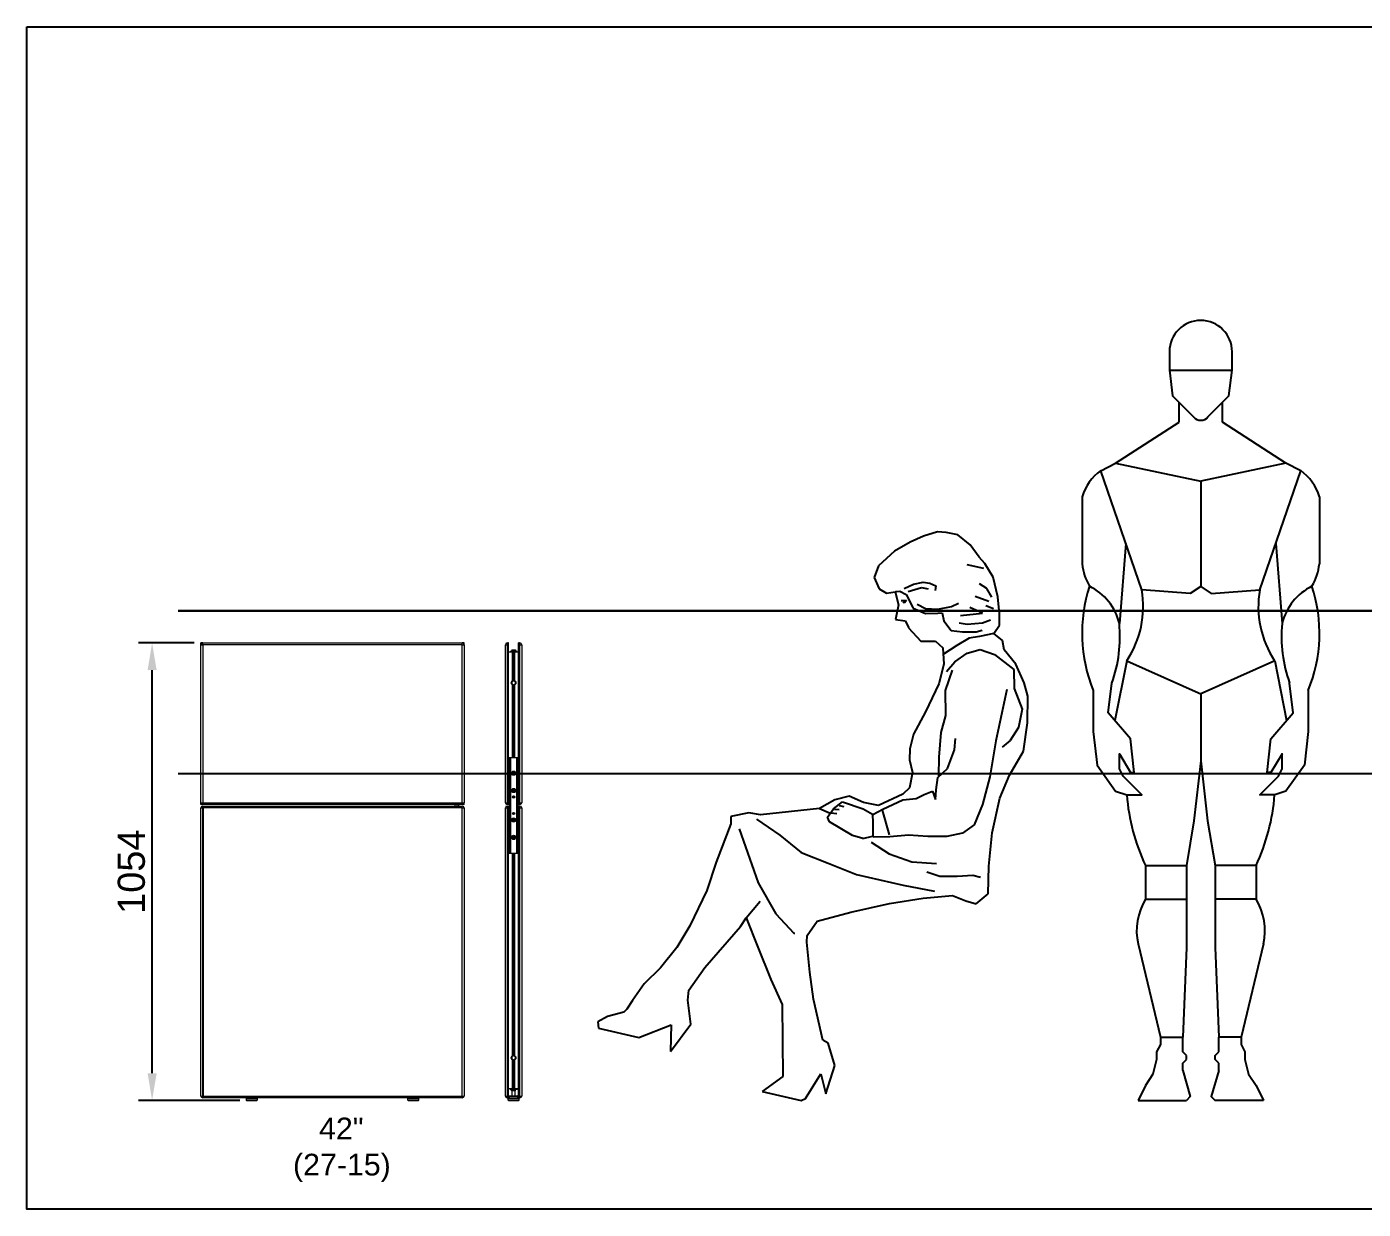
# Model space of a CAD drawing. Header units: inches. Extents: x 9936 to 27102, y -2774 to 11910.
# Drawn here: x 9936 to 13015, y 1620 to 4345 of the extents above; entities that cross this region are included whole.
import ezdxf

# ---------------------------------------------------------------- set-up
doc = ezdxf.new("R2010")
doc.units = ezdxf.units.IN
doc.header["$MEASUREMENT"] = 0
doc.linetypes.add('ACAD_ISO03W100', pattern=[30, 12, -18])
for name, color, linetype in [('COTA', 7, 'Continuous'), ('CUBIERTA', 152, 'Continuous'), ('planta', 8, 'Continuous'), ('RECTO', 20, 'Continuous'), ('TEXTO', 7, 'Continuous')]:
    doc.layers.add(name, color=color, linetype=linetype)
doc.styles.get("Standard").update_dxf_attribs({"font": 'arial.ttf'})
doc.dimstyles.new('ISO-25', dxfattribs={"dimtxt": 2.5, "dimasz": 2.5, "dimexe": 1.25, "dimexo": 0.625, "dimtad": 1, "dimtxsty": 'Standard', "dimcen": 2.5, "dimadec": 0, "dimazin": 0, "dimtfac": 1, "dimtmove": 0, "dimatfit": 3, "dimfxl": 1, "dimarcsym": 0})

# ---------------------------------------------------------------- blocks, each defined once
blk = doc.blocks.new('*D8')
at = {"layer": 'COTA', "color": 0, "lineweight": -2, "transparency": 16777216}
for p, q in [((10321.7, 2924.9), (10193.6, 2924.9)), ((10224.8, 1933.4), (10224.8, 2862.4)), ((10426.7, 1870.9), (10193.6, 1870.9))]:
    blk.add_line(p, q, dxfattribs=at)
at = {"layer": 'COTA', "color": 0, "transparency": 16777216}
for points in [[(10214.4, 2862.4), (10235.3, 2862.4), (10224.8, 2924.9)], [(10214.4, 1933.4), (10235.3, 1933.4), (10224.8, 1870.9)]]:
    blk.add_solid(points, dxfattribs=at)
at = {"layer": 'Defpoints', "color": 0, "transparency": 16777216}
for p in [(10224.8, 2924.9), (10337.4, 2924.9), (10442.4, 1870.9)]:
    blk.add_point(p, dxfattribs=at)
at = {"layer": 'COTA', "color": 0, "transparency": 16777216, "insert": (10177.3, 2397.9), "char_height": 62.5, "attachment_point": 5, "rotation": 90}
blk.add_mtext('1054', dxfattribs=at)
blk = doc.blocks.new('A$C4D5502E0')
for p, q in [((758.9, 1699.9), (906.3, 1699.9)), ((782, 1578.5), (782, 1624.7)), ((883.1, 1578.5), (883.1, 1624.7)), ((634.6, 1483.1), (782, 1578.5)), ((1030.6, 1483.1), (883.1, 1578.5)), ((599.9, 1465.7), (634.6, 1483.1)), ((695.3, 1188.2), (599.9, 1465.7)), ((634.6, 1483.1), (832.6, 1441.2)), ((1030.6, 1483.1), (832.6, 1441.2)), ((969.9, 1188.2), (1065.3, 1465.7)), ((1065.3, 1465.7), (1030.6, 1483.1)), ((832.6, 1441.2), (832.6, 1196.1)), ((832.6, 1441.2), (832.6, 1196.1)), ((556.5, 1405), (556.5, 1248.9)), ((1108.6, 1405), (1108.6, 1248.9)), ((658.2, 1296.1), (643.2, 1110.1)), ((1007, 1296.1), (1021.9, 1110.1)), ((808, 1179.5), (695.3, 1188.2)), ((832.6, 1196.1), (808, 1179.5)), ((832.6, 1196.1), (857.1, 1179.5)), ((857.1, 1179.5), (969.9, 1188.2)), ((660.6, 1023.4), (632.7, 883.9)), ((660.6, 1023.4), (834, 945.4)), ((1004.6, 1023.4), (831.1, 945.4)), ((1004.6, 1023.4), (1032.5, 883.9)), ((832.6, 946), (832.6, 790.7)), ((832.6, 946), (832.6, 790.7)), ((832.6, 790.7), (816.7, 650.5)), ((832.6, 790.7), (848.4, 650.5)), ((816.7, 650.5), (799.4, 546.4)), ((848.4, 650.5), (865.8, 546.4)), ((703.9, 546.4), (703.9, 468.3)), ((703.9, 546.4), (799.4, 546.4)), ((799.4, 546.4), (799.4, 441.1)), ((961.2, 546.4), (865.8, 546.4)), ((865.8, 546.4), (865.8, 441.1)), ((961.2, 546.4), (961.2, 468.3)), ((703.9, 468.3), (799.4, 468.3)), ((961.2, 468.3), (865.8, 468.3)), ((686.6, 364.3), (738.6, 147.4)), ((978.5, 364.3), (926.5, 147.4)), ((738.6, 147.4), (790.7, 147.4)), ((790.7, 112.7), (790.7, 147.4)), ((874.5, 112.7), (874.5, 147.4)), ((926.5, 147.4), (874.5, 147.4)), ((799.4, 104.1), (790.7, 112.7)), ((790.7, 86.7), (799.4, 95.4)), ((799.4, 95.4), (799.4, 104.1)), ((865.8, 104.1), (874.5, 112.7)), ((865.8, 95.4), (865.8, 104.1)), ((874.5, 86.7), (865.8, 95.4)), ((790.7, 69.4), (790.7, 86.7)), ((874.5, 69.4), (874.5, 86.7)), ((703.9, 34.7), (686.6, 0)), ((961.2, 34.7), (978.5, 0)), ((686.6, 0), (799.4, 0)), ((978.5, 0), (865.8, 0))]:
    blk.add_line(p, q)
at = {"color": 7}
blk.add_line((832.6, 946), (832.6, 790.7), dxfattribs=at)
blk.add_lwpolyline([(849.2, 1590.8), (898.3, 1639.9), (905.5, 1699.9), (905.5, 1742.3, 1), (759.6, 1742.3), (759.6, 1699.9), (766.8, 1639.9), (816, 1590.8, 0.470233)], format="xyb", close=True)
for points in [[(582.5, 954), (582.5, 858.6), (591.2, 780.6), (634.6, 719.9), (660.6, 711.2), (695.3, 711.2), (651.9, 754.6), (643.2, 771.9), (643.2, 806.6), (669.3, 763.2), (677.9, 763.2), (669.3, 841.3), (617.2, 902), (625.9, 971.4)], [(1082.6, 954), (1082.6, 858.6), (1073.9, 780.6), (1030.6, 719.9), (1004.6, 711.2), (969.9, 711.2), (1013.2, 754.6), (1021.9, 771.9), (1021.9, 806.6), (995.9, 763.2), (987.2, 763.2), (995.9, 841.3), (1047.9, 902), (1039.3, 971.4)], [(799.4, 468.3), (799.4, 355.6), (790.7, 147.4)], [(865.8, 468.3), (865.8, 355.6), (874.5, 147.4)], [(738.6, 147.4), (738.6, 130.1), (730, 112.7), (730, 95.4), (721.3, 60.7), (703.9, 34.7)], [(926.5, 147.4), (926.5, 130.1), (935.2, 112.7), (935.2, 95.4), (943.8, 60.7), (961.2, 34.7)], [(790.7, 69.4), (808, 8.7), (799.4, 0)], [(874.5, 69.4), (857.1, 8.7), (865.8, 0)]]:
    blk.add_lwpolyline(points)
for centre, radius, start, end in [((669.3, 1370.3), 118, 126.0274, 162.8973), ((995.9, 1370.3), 118, 17.1027, 53.9726), ((682.3, 1261.9), 126.4, 185.9061, 210.9638), ((982.9, 1261.9), 126.4, 329.0362, 354.0939), ((907.8, 1087.2), 351.5, 161.8205, 202.2703), ((514.6, 1078.3), 132.5, 13.8847, 63.4349), ((471.9, 1149.2), 226.7, 326.3099, 9.9128), ((1193.2, 1149.2), 226.7, 170.0872, 213.6901), ((1150.6, 1078.3), 132.5, 116.5651, 166.1153), ((757.4, 1087.2), 351.5, 337.7297, 18.1795), ((322.3, 1079.8), 322.3, 340.3462, 5.4038), ((1342.8, 1079.8), 322.3, 174.5962, 199.6538), ((1135.4, 748), 476.3, 184.4387, 205.0484), ((529.7, 748), 476.3, 334.9516, 355.5613), ((825.4, 394.6), 142, 148.7363, 192.3391), ((839.8, 394.6), 142, 347.6609, 31.2637)]:
    blk.add_arc(centre, radius, start, end)
blk = doc.blocks.new('02FFMA09')
at = {"color": 0, "linetype": 'ByBlock'}
for p, q in [((-4.36, 28.51), (-5.46, 28.01)), ((-3.23, 28.87), (-4.36, 28.51)), ((-2.53, 28.8), (-3.23, 28.87)), ((-1.59, 28.62), (-2.53, 28.8)), ((-0.6, 27.82), (-1.59, 28.62)), ((-6.71, 27.3), (-8.01, 26.1)), ((-5.46, 28.01), (-6.71, 27.3)), ((0.14, 26.8), (-0.6, 27.82)), ((-8.01, 26.1), (-8.35, 25.17)), ((0.51, 25.89), (-0.85, 26.18)), ((0.58, 26.31), (0.14, 26.8)), ((1.26, 25.18), (0.58, 26.31)), ((-8.35, 25.17), (-7.96, 24.24)), ((1.65, 23.61), (1.26, 25.18)), ((-7.96, 24.24), (-7.35, 23.89)), ((-7.35, 23.89), (-6.66, 24.02)), ((-6.66, 24.02), (-6.4, 22.96)), ((-6.62, 24.04), (-6.27, 24.05)), ((-6.27, 24.05), (-5.78, 23.79)), ((-5.92, 24.29), (-5.19, 24.63)), ((-5.78, 23.79), (-5.21, 22.69)), ((-5.62, 24.03), (-4.54, 24.37)), ((-5.19, 24.63), (-4.41, 24.8)), ((-4.54, 24.37), (-3.99, 24.24)), ((-4.41, 24.8), (-3.86, 24.72)), ((-3.86, 24.72), (-3.38, 24.5)), ((-3.38, 24.5), (-3.43, 24.11)), ((0.74, 24.29), (0.15, 24.65)), ((1.16, 23.58), (0.74, 24.29)), ((-6.4, 22.96), (-6.62, 21.77)), ((-6.17, 23.3), (-5.75, 23.3)), ((-5.92, 23.09), (-6.01, 23.17)), ((-5.75, 23.3), (-5.92, 23.09)), ((-5.21, 22.69), (-4.22, 22.26)), ((-4.89, 23), (-4.2, 22.66)), ((-3.21, 22.61), (-2.1, 22.83)), ((-2.1, 22.83), (-1.54, 23.09)), ((0.39, 22.28), (-0.62, 22.75)), ((0.92, 23.23), (-0.2, 23.64)), ((1.28, 22.64), (0.68, 22.87)), ((1.77, 22.22), (1.65, 23.61)), ((-6.62, 21.77), (-5.86, 21.66)), ((-5.86, 21.66), (-5.58, 21.14)), ((-4.22, 22.26), (-3.2, 22.27)), ((-4.2, 22.66), (-3.21, 22.61)), ((-3.2, 22.27), (-2.85, 22.3)), ((-2.85, 22.3), (-2.73, 21.66)), ((-2.73, 21.66), (-2.14, 20.88)), ((-1.38, 22.1), (0.39, 22.28)), ((0.39, 21.51), (1.04, 21.75)), ((1.78, 21.32), (1.77, 22.22)), ((-5.58, 21.14), (-5.58, 21.09)), ((-5.58, 21.09), (-4.58, 20.01)), ((-2.14, 20.88), (-1.21, 20.77)), ((-1.5, 21.51), (-0.85, 21.39)), ((-1.21, 20.77), (-0.11, 20.78)), ((-0.85, 21.39), (0.39, 21.51)), ((-0.11, 20.78), (0.36, 20.9)), ((1.32, 20.64), (0.15, 20.39)), ((1.32, 20.64), (1.78, 21.32)), ((2.02, 20.07), (1.32, 20.64)), ((-4.58, 20.01), (-3.39, 20.02)), ((-3.39, 20.02), (-2.8, 19.48)), ((-2.8, 19.48), (-2.73, 18.17)), ((-1.68, 19.68), (-2.74, 18.97)), ((-0.67, 20.27), (-1.68, 19.68)), ((0.15, 20.39), (-0.67, 20.27)), ((2.15, 19.31), (2.02, 20.07)), ((-1.83, 18.35), (-0.85, 19.05)), ((-0.85, 19.05), (0.22, 19.35)), ((0.22, 19.35), (1.36, 18.93)), ((1.36, 18.93), (2.94, 17.72)), ((3.09, 18.15), (2.15, 19.31)), ((-2.73, 18.17), (-3.13, 16.56)), ((-2.6, 16.04), (-2.03, 17.68)), ((-2.5, 17.56), (-1.83, 18.35)), ((2.94, 17.72), (2.96, 16.2)), ((3.77, 16.65), (3.09, 18.15)), ((-3.13, 16.56), (-4.22, 14.31)), ((4.07, 15.57), (3.77, 16.65)), ((-2.56, 14.01), (-2.6, 16.04)), ((2.37, 16.11), (1.48, 11.97)), ((2.96, 16.2), (3.61, 14.52)), ((4.03, 13.42), (4.07, 15.57)), ((-4.22, 14.31), (-5.19, 12.5)), ((3.61, 14.52), (3.3, 13.03)), ((-2.95, 12.64), (-2.56, 14.01)), ((3.3, 13.03), (2.64, 11.98)), ((3.72, 11.12), (4.03, 13.42)), ((-5.19, 12.5), (-5.47, 11.31)), ((-3.11, 10.65), (-2.95, 12.64)), ((-1.87, 11.22), (-1.79, 12.15)), ((1.48, 11.97), (1, 9.06)), ((2.64, 11.98), (2, 11.45)), ((-5.47, 11.31), (-5.5, 10.43)), ((-2.44, 9.73), (-1.87, 11.22)), ((2.57, 9.19), (3.72, 11.12)), ((-5.5, 10.43), (-5.26, 9.39)), ((-3.22, 9), (-2.44, 9.73)), ((-3.13, 9.14), (-3.11, 10.65)), ((-5.26, 9.39), (-5.51, 8.16)), ((-3.35, 8), (-3.22, 9)), ((1, 9.06), (0.41, 6.81)), ((1.8, 7.32), (2.57, 9.19)), ((-6.03, 7.66), (-8, 6.72)), ((-5.51, 8.16), (-6.03, 7.66)), ((-4.95, 7.29), (-4.31, 7.62)), ((-4.31, 7.62), (-3.64, 7.89)), ((-3.64, 7.89), (-3.41, 7.22)), ((-3.41, 7.22), (-3.35, 8)), ((-11.53, 7.18), (-12.77, 6.48)), ((-11.64, 6.46), (-10.91, 7.04)), ((-10.39, 7.48), (-11.53, 7.18)), ((-11.19, 6.73), (-10.82, 6.65)), ((-10.91, 7.04), (-9.25, 6.47)), ((-9.22, 6.97), (-10.39, 7.48)), ((-8, 6.72), (-9.22, 6.97)), ((-7.65, 6.43), (-6.05, 7.2)), ((-6.05, 7.2), (-4.95, 7.29)), ((0.41, 6.81), (-0.28, 5.18)), ((1.19, 4.52), (1.8, 7.32)), ((-18.5, 6.14), (-19.95, 5.84)), ((-19.95, 5.84), (-19.95, 5.25)), ((-17.54, 5.97), (-18.5, 6.14)), ((-17.86, 5.62), (-15.98, 4.33)), ((-12.77, 6.48), (-17.54, 5.97)), ((-12.77, 6.48), (-11.96, 6.15)), ((-12.13, 5.78), (-11.64, 6.46)), ((-11.98, 5.4), (-12.13, 5.78)), ((-10.11, 4.31), (-11.98, 5.4)), ((-11.85, 6.15), (-11.38, 6.09)), ((-11.56, 6.44), (-11.19, 6.41)), ((-9.25, 6.47), (-8.48, 6.03)), ((-8.46, 6.01), (-7.65, 6.43)), ((-8.45, 5.35), (-8.46, 6.01)), ((-7.72, 6.36), (-7.14, 4.35)), ((-19.95, 5.25), (-21.12, 2.16)), ((-19.28, 4.85), (-17.73, 0.47)), ((-15.98, 4.33), (-14.26, 2.94)), ((-8.45, 4.18), (-8.45, 5.35)), ((-1.23, 4.5), (-2.48, 4.23)), ((-0.28, 5.18), (-1.23, 4.5)), ((0.92, 1.84), (1.19, 4.52)), ((-9.26, 4.06), (-10.11, 4.31)), ((-9.26, 4.06), (-8.48, 4.25)), ((-8.59, 3.77), (-7.15, 2.82)), ((-7.08, 4.19), (-8.45, 4.18)), ((-5.59, 4.32), (-7.08, 4.19)), ((-4.02, 4.22), (-5.59, 4.32)), ((-2.48, 4.23), (-4.02, 4.22)), ((-21.12, 2.16), (-21.89, -0.14)), ((-14.26, 2.94), (-12.07, 2.06)), ((-7.15, 2.82), (-5.32, 2.17)), ((-5.32, 2.17), (-3.31, 2.04)), ((-12.07, 2.06), (-9.79, 1.14)), ((-9.79, 1.14), (-6, 0.3)), ((-4.09, 1.36), (-3.04, 1.02)), ((-1.64, 1.03), (-0.39, 1.1)), ((-0.39, 1.1), (0.25, 0.93)), ((0.85, -0.4), (0.92, 1.84)), ((-17.73, 0.47), (-16.31, -2.02)), ((-6, 0.3), (-3.49, -0.2)), ((-3.04, 1.02), (-1.64, 1.03)), ((-21.89, -0.14), (-23.26, -3.01)), ((-18.7, -2.36), (-17.58, -1.01)), ((-7.12, -1.19), (-4.39, -0.76)), ((-4.39, -0.76), (-2.03, -0.54)), ((-2.03, -0.54), (-0.95, -0.97)), ((-0.95, -0.97), (-0.11, -1.23)), ((-0.11, -1.23), (0.85, -0.4)), ((-16.31, -2.02), (-14.85, -3.58)), ((-12.96, -2.61), (-10.23, -1.89)), ((-10.23, -1.89), (-7.12, -1.19)), ((-23.26, -3.01), (-24.3, -4.76)), ((-22.04, -6.37), (-19.16, -3.06)), ((-19.16, -3.06), (-18.7, -2.36)), ((-18.7, -2.36), (-17.75, -4.71)), ((-13.77, -3.78), (-12.96, -2.61)), ((-14.85, -3.58), (-14.76, -3.58)), ((-13.79, -4.33), (-13.77, -3.78)), ((-24.3, -4.76), (-25.62, -6.4)), ((-17.75, -4.71), (-16.71, -7.35)), ((-13.57, -6.74), (-13.79, -4.33)), ((-25.62, -6.4), (-26.95, -7.69)), ((-23.34, -8.19), (-22.04, -6.37)), ((-16.71, -7.35), (-15.79, -9.35)), ((-13.26, -8.92), (-13.57, -6.74)), ((-26.95, -7.69), (-27.9, -9.04)), ((-23.42, -9), (-23.34, -8.19)), ((-27.9, -9.04), (-28.36, -9.74)), ((-23.17, -10.95), (-23.42, -9)), ((-15.79, -9.35), (-15.74, -15.17)), ((-12.51, -12.24), (-13.26, -8.92)), ((-29.9, -10.34), (-30.68, -10.75)), ((-30.68, -10.75), (-30.65, -11.27)), ((-28.59, -9.98), (-29.9, -10.34)), ((-28.36, -9.74), (-28.59, -9.98)), ((-30.65, -11.27), (-27.38, -12.03)), ((-27.38, -12.03), (-24.77, -10.99)), ((-24.81, -13.15), (-23.17, -10.95)), ((-24.77, -10.99), (-24.81, -13.12)), ((-12.07, -12.49), (-12.51, -12.24)), ((-11.53, -14.3), (-12.07, -12.49)), ((-24.81, -13.12), (-24.81, -13.15)), ((-13.9, -16.96), (-12.66, -14.97)), ((-12.66, -14.97), (-12.27, -16.57)), ((-12.27, -16.57), (-11.53, -14.3)), ((-15.74, -15.17), (-17.42, -16.38)), ((-17.42, -16.38), (-14.27, -17.11)), ((-14.27, -17.11), (-13.9, -16.96))]:
    blk.add_line(p, q, dxfattribs=at)

msp = doc.modelspace()

# ---------------------------------------------------------------- linework, layer by layer
msp.add_lwpolyline([(9936, 4344.958), (27102.135, 4344.958), (27102.135, 1620), (9936, 1620)], close=True)
at = {"layer": 'CUBIERTA', "linetype": 'ACAD_ISO03W100', "const_width": 5}
for points in [[(26987.703, 2998.915), (10284.178, 2998.915)], [(26987.703, 2623.915), (10284.178, 2623.915)]]:
    msp.add_lwpolyline(points, dxfattribs=at)
at = {"layer": 'RECTO', "linetype": 'Continuous', "lineweight": 0}
for p, q in [((10338.538, 2923.743), (10337.366, 2924.915)), ((10337.366, 2920.915), (10337.366, 2924.915)), ((10341.366, 2924.915), (10337.366, 2924.915)), ((10341.366, 2920.915), (10341.366, 2924.915)), ((10341.366, 2924.915), (10939.366, 2924.915)), ((10939.366, 2920.915), (10939.366, 2924.915)), ((10943.366, 2924.915), (10939.366, 2924.915)), ((10942.195, 2923.743), (10943.366, 2924.915)), ((10943.366, 2920.915), (10943.366, 2924.915)), ((11042.763, 2924.915), (11042.763, 2920.915)), ((11042.763, 2924.915), (11044.763, 2924.915)), ((11044.763, 2552.915), (11044.763, 2924.915)), ((11045.863, 2924.915), (11044.763, 2924.915)), ((11045.863, 2552.915), (11045.863, 2924.915)), ((11070.163, 2924.915), (11069.063, 2924.915)), ((11069.063, 2552.915), (11069.063, 2924.915)), ((11070.163, 2924.915), (11072.163, 2924.915)), ((11070.163, 2552.915), (11070.163, 2924.915)), ((11072.163, 2920.915), (11072.163, 2924.915)), ((10337.366, 2920.915), (10341.366, 2920.915)), ((10337.366, 2556.915), (10337.366, 2920.915)), ((10939.366, 2920.915), (10341.366, 2920.915)), ((10341.366, 2920.915), (10341.366, 2556.915)), ((10939.366, 2556.915), (10939.366, 2920.915)), ((10939.366, 2920.915), (10943.366, 2920.915)), ((10943.366, 2920.915), (10943.366, 2556.915)), ((11038.763, 2920.915), (11042.763, 2920.915)), ((11038.763, 2556.915), (11038.763, 2920.915)), ((11044.763, 2920.915), (11042.763, 2920.915)), ((11042.763, 2920.915), (11042.763, 2556.915)), ((11044.763, 2556.915), (11044.763, 2920.915)), ((11054.371, 2904.115), (11045.863, 2904.115)), ((11049.463, 2905.115), (11049.463, 2904.115)), ((11054.392, 2905.115), (11049.463, 2905.115)), ((11049.963, 2905.615), (11052.213, 2905.615)), ((11052.213, 2906.215), (11052.213, 2905.215)), ((11059.468, 2906.215), (11052.213, 2906.215)), ((11054.335, 2905.215), (11052.213, 2905.215)), ((11053.232, 2909.215), (11053.232, 2906.215)), ((11053.232, 2909.215), (11056.862, 2909.215)), ((11054.371, 2905.215), (11054.371, 2837.157)), ((11055.661, 2905.215), (11054.371, 2905.215)), ((11059.266, 2905.215), (11055.661, 2905.215)), ((11055.661, 2895.029), (11055.661, 2905.215)), ((11056.615, 2895.56), (11056.615, 2904.115)), ((11058.312, 2904.115), (11056.615, 2904.115)), ((11056.862, 2909.215), (11056.862, 2906.215)), ((11056.862, 2909.215), (11061.093, 2909.215)), ((11058.312, 2895.56), (11058.312, 2904.115)), ((11059.266, 2905.215), (11059.266, 2895.029)), ((11060.556, 2905.215), (11059.266, 2905.215)), ((11062.713, 2906.215), (11059.468, 2906.215)), ((11064.161, 2905.115), (11060.535, 2905.115)), ((11062.713, 2905.215), (11060.549, 2905.215)), ((11060.556, 2837.157), (11060.556, 2905.215)), ((11069.063, 2904.115), (11060.556, 2904.115)), ((11061.093, 2909.215), (11061.093, 2906.215)), ((11061.093, 2909.215), (11061.695, 2909.215)), ((11061.695, 2909.215), (11061.695, 2906.215)), ((11062.713, 2905.215), (11062.713, 2906.215)), ((11062.713, 2905.615), (11063.742, 2905.615)), ((11063.742, 2905.615), (11064.963, 2905.615)), ((11065.463, 2905.115), (11064.161, 2905.115)), ((11065.463, 2904.115), (11065.463, 2905.115)), ((11072.163, 2920.915), (11070.163, 2920.915)), ((11070.163, 2920.915), (11070.163, 2556.915)), ((11072.163, 2556.915), (11072.163, 2920.915)), ((11072.163, 2920.915), (11076.163, 2920.915)), ((11076.163, 2920.915), (11076.163, 2556.915)), ((11055.661, 2875.029), (11055.661, 2890.801)), ((11055.661, 2855.029), (11055.661, 2870.801)), ((11056.615, 2875.56), (11056.615, 2890.269)), ((11056.615, 2855.56), (11056.615, 2870.269)), ((11058.312, 2875.56), (11058.312, 2890.269)), ((11058.312, 2855.56), (11058.312, 2870.269)), ((11059.266, 2890.801), (11059.266, 2875.029)), ((11059.266, 2870.801), (11059.266, 2855.029)), ((11053.834, 2835.705), (11053.232, 2831.167)), ((11058.065, 2837.454), (11053.834, 2835.705)), ((11055.661, 2837.846), (11055.661, 2850.801)), ((11056.615, 2838.096), (11056.615, 2850.269)), ((11061.695, 2834.663), (11058.065, 2837.454)), ((11058.312, 2838.096), (11058.312, 2850.269)), ((11059.266, 2850.801), (11059.266, 2837.846)), ((11061.093, 2830.124), (11061.695, 2834.663)), ((11053.232, 2831.167), (11056.862, 2828.376)), ((11054.313, 2824.915), (11054.313, 2660.915)), ((11055.124, 2824.915), (11054.313, 2824.915)), ((11054.371, 2828.672), (11054.371, 2824.915)), ((11056.213, 2824.915), (11055.124, 2824.915)), ((11055.124, 2660.915), (11055.124, 2824.915)), ((11055.661, 2824.915), (11055.661, 2827.984)), ((11056.213, 2660.915), (11056.213, 2824.915)), ((11056.615, 2660.915), (11056.615, 2827.734)), ((11056.862, 2828.376), (11061.093, 2830.124)), ((11058.312, 2660.915), (11058.312, 2827.734)), ((11058.713, 2824.915), (11058.713, 2660.915)), ((11059.803, 2824.915), (11058.713, 2824.915)), ((11059.266, 2827.984), (11059.266, 2824.915)), ((11060.613, 2824.915), (11059.803, 2824.915)), ((11059.803, 2660.915), (11059.803, 2824.915)), ((11060.556, 2824.915), (11060.556, 2828.672)), ((11060.613, 2660.915), (11060.613, 2824.915)), ((11046.964, 2660.915), (11046.964, 2440.915)), ((11046.964, 2660.915), (11050.51, 2660.915)), ((11050.51, 2660.915), (11050.51, 2440.915)), ((11050.51, 2660.915), (11064.417, 2660.915)), ((11064.417, 2660.915), (11064.417, 2440.915)), ((11064.417, 2660.915), (11067.963, 2660.915)), ((11067.963, 2440.915), (11067.963, 2660.915)), ((11055.463, 2625.515), (11055.463, 2624.315)), ((11056.863, 2625.515), (11055.463, 2625.515)), ((11056.863, 2624.315), (11055.463, 2624.315)), ((11056.863, 2626.915), (11056.863, 2625.515)), ((11058.063, 2626.915), (11056.863, 2626.915)), ((11056.863, 2624.315), (11056.863, 2622.915)), ((11058.063, 2622.915), (11056.863, 2622.915)), ((11058.063, 2626.915), (11058.063, 2625.515)), ((11059.463, 2625.515), (11058.063, 2625.515)), ((11059.463, 2624.315), (11058.063, 2624.315)), ((11058.063, 2624.315), (11058.063, 2622.915)), ((11059.463, 2625.515), (11059.463, 2624.315)), ((11058.063, 2586.915), (11056.863, 2586.915)), ((11056.863, 2586.915), (11056.863, 2585.515)), ((11058.063, 2586.915), (11058.063, 2585.515)), ((10337.366, 2556.915), (10341.366, 2556.915)), ((10337.366, 2552.915), (10337.366, 2556.915)), ((10341.366, 2552.915), (10341.366, 2556.915)), ((10341.366, 2556.915), (10939.366, 2556.915)), ((10939.366, 2556.915), (10943.366, 2556.915)), ((10939.366, 2552.915), (10939.366, 2556.915)), ((10943.366, 2552.915), (10943.366, 2556.915)), ((11038.763, 2556.915), (11042.763, 2556.915)), ((11042.763, 2556.915), (11044.763, 2556.915)), ((11042.763, 2556.915), (11042.763, 2552.915)), ((11045.863, 2573.715), (11046.964, 2573.715)), ((11055.485, 2568.615), (11055.267, 2568.615)), ((11056.863, 2585.515), (11055.463, 2585.515)), ((11055.463, 2585.515), (11055.463, 2584.315)), ((11056.863, 2584.315), (11055.463, 2584.315)), ((11055.485, 2571.615), (11059.321, 2571.615)), ((11055.485, 2568.615), (11055.485, 2571.528)), ((11059.66, 2568.615), (11055.485, 2568.615)), ((11056.863, 2584.315), (11056.863, 2582.915)), ((11058.063, 2582.915), (11056.863, 2582.915)), ((11059.463, 2585.515), (11058.063, 2585.515)), ((11059.463, 2584.315), (11058.063, 2584.315)), ((11058.063, 2584.315), (11058.063, 2582.915)), ((11059.463, 2585.515), (11059.463, 2584.315)), ((11067.963, 2573.715), (11069.063, 2573.715)), ((11070.163, 2556.915), (11072.163, 2556.915)), ((11072.163, 2556.915), (11076.163, 2556.915)), ((11072.163, 2552.915), (11072.163, 2556.915)), ((10337.366, 2552.915), (10338.538, 2554.086)), ((10341.366, 2552.915), (10337.366, 2552.915)), ((10337.366, 2544.915), (10341.366, 2544.915)), ((10337.366, 1880.915), (10337.366, 2544.915)), ((10939.366, 2552.915), (10341.366, 2552.915)), ((10341.366, 2544.915), (10341.366, 2548.915)), ((10341.366, 2548.915), (10939.366, 2548.915)), ((10341.366, 2544.915), (10341.366, 1880.915)), ((10939.366, 2544.915), (10341.366, 2544.915)), ((10921.77, 2552.915), (10921.77, 2548.915)), ((10926.404, 2552.915), (10926.404, 2548.915)), ((10930.566, 2552.915), (10930.566, 2548.915)), ((10943.366, 2552.915), (10939.366, 2552.915)), ((10939.366, 2544.915), (10939.366, 2548.915)), ((10939.366, 1880.915), (10939.366, 2544.915)), ((10939.366, 2544.915), (10943.366, 2544.915)), ((10943.366, 2552.915), (10942.195, 2554.086)), ((10943.366, 2544.915), (10943.366, 1880.915)), ((11038.763, 2544.915), (11042.763, 2544.915)), ((11038.763, 1880.915), (11038.763, 2544.915)), ((11044.763, 2552.915), (11042.763, 2552.915)), ((11042.763, 2548.915), (11042.763, 2544.915)), ((11042.763, 2548.915), (11044.763, 2548.915)), ((11044.763, 2544.915), (11042.763, 2544.915)), ((11042.763, 2544.915), (11042.763, 1880.915)), ((11045.863, 2552.915), (11044.763, 2552.915)), ((11044.763, 2548.915), (11044.763, 2547.743)), ((11044.763, 2548.915), (11045.863, 2548.915)), ((11044.763, 2548.915), (11044.763, 2544.915)), ((11045.863, 2547.743), (11044.763, 2547.743)), ((11044.763, 2547.743), (11044.763, 2544.915)), ((11044.763, 2544.915), (11045.863, 2544.915)), ((11044.763, 1880.915), (11044.763, 2544.915)), ((11045.863, 2548.915), (11045.863, 2547.743)), ((11045.863, 2547.743), (11045.863, 2544.915)), ((11045.863, 1880.915), (11045.863, 2544.915)), ((11045.863, 2528.115), (11046.964, 2528.115)), ((11055.267, 2533.215), (11056.862, 2533.215)), ((11059.321, 2530.215), (11055.559, 2530.215)), ((11056.862, 2533.215), (11056.862, 2530.215)), ((11056.862, 2533.215), (11059.66, 2533.215)), ((11067.963, 2528.115), (11069.063, 2528.115)), ((11070.163, 2552.915), (11069.063, 2552.915)), ((11070.163, 2548.915), (11069.063, 2548.915)), ((11069.063, 2547.743), (11069.063, 2548.915)), ((11070.163, 2547.743), (11069.063, 2547.743)), ((11069.063, 2544.915), (11069.063, 2547.743)), ((11070.163, 2544.915), (11069.063, 2544.915)), ((11069.063, 1880.915), (11069.063, 2544.915)), ((11072.163, 2552.915), (11070.163, 2552.915)), ((11070.163, 2548.915), (11070.163, 2547.743)), ((11070.163, 2548.915), (11072.163, 2548.915)), ((11070.163, 2544.915), (11070.163, 2548.915)), ((11070.163, 2547.743), (11070.163, 2544.915)), ((11070.163, 1880.915), (11070.163, 2544.915)), ((11072.163, 2544.915), (11070.163, 2544.915)), ((11072.163, 2544.915), (11072.163, 2548.915)), ((11072.163, 2544.915), (11076.163, 2544.915)), ((11072.163, 1880.915), (11072.163, 2544.915)), ((11076.163, 2544.915), (11076.163, 1880.915)), ((11056.863, 2517.515), (11055.463, 2517.515)), ((11055.463, 2517.515), (11055.463, 2516.315)), ((11056.863, 2516.315), (11055.463, 2516.315)), ((11056.863, 2518.915), (11056.863, 2517.515)), ((11058.063, 2518.915), (11056.863, 2518.915)), ((11056.863, 2516.315), (11056.863, 2514.915)), ((11058.063, 2514.915), (11056.863, 2514.915)), ((11058.063, 2518.915), (11058.063, 2517.515)), ((11059.463, 2517.515), (11058.063, 2517.515)), ((11058.063, 2516.315), (11058.063, 2514.915)), ((11059.463, 2516.315), (11058.063, 2516.315)), ((11059.463, 2517.515), (11059.463, 2516.315)), ((11056.863, 2477.515), (11055.463, 2477.515)), ((11055.463, 2477.515), (11055.463, 2476.315)), ((11056.863, 2476.315), (11055.463, 2476.315)), ((11058.063, 2478.915), (11056.863, 2478.915)), ((11056.863, 2478.915), (11056.863, 2477.515)), ((11056.863, 2476.315), (11056.863, 2474.915)), ((11058.063, 2474.915), (11056.863, 2474.915)), ((11058.063, 2478.915), (11058.063, 2477.515)), ((11059.463, 2477.515), (11058.063, 2477.515)), ((11059.463, 2476.315), (11058.063, 2476.315)), ((11058.063, 2476.315), (11058.063, 2474.915)), ((11059.463, 2477.515), (11059.463, 2476.315)), ((11046.964, 2440.915), (11050.51, 2440.915)), ((11050.51, 2440.915), (11064.417, 2440.915)), ((11054.313, 2440.915), (11054.313, 1976.915)), ((11055.124, 1976.915), (11055.124, 2440.915)), ((11056.213, 1976.915), (11056.213, 2440.915)), ((11056.615, 1974.096), (11056.615, 2440.915)), ((11058.312, 1974.096), (11058.312, 2440.915)), ((11058.713, 2440.915), (11058.713, 1976.915)), ((11059.803, 1976.915), (11059.803, 2440.915)), ((11060.613, 1976.915), (11060.613, 2440.915)), ((11064.417, 2440.915), (11067.963, 2440.915)), ((11053.834, 1971.705), (11053.232, 1967.167)), ((11058.065, 1973.454), (11053.834, 1971.705)), ((11054.313, 1976.915), (11055.124, 1976.915)), ((11054.371, 1976.915), (11054.371, 1973.157)), ((11055.124, 1976.915), (11056.213, 1976.915)), ((11055.661, 1973.846), (11055.661, 1976.915)), ((11061.695, 1970.663), (11058.065, 1973.454)), ((11058.713, 1976.915), (11059.803, 1976.915)), ((11059.266, 1976.915), (11059.266, 1973.846)), ((11059.803, 1976.915), (11060.613, 1976.915)), ((11060.556, 1973.157), (11060.556, 1976.915)), ((11061.093, 1966.124), (11061.695, 1970.663)), ((11053.232, 1967.167), (11056.862, 1964.376)), ((11054.371, 1964.672), (11054.371, 1896.615)), ((11055.661, 1951.029), (11055.661, 1963.984)), ((11055.661, 1931.029), (11055.661, 1946.801)), ((11056.615, 1951.56), (11056.615, 1963.734)), ((11056.615, 1931.56), (11056.615, 1946.269)), ((11056.862, 1964.376), (11061.093, 1966.124)), ((11058.312, 1951.56), (11058.312, 1963.734)), ((11058.312, 1931.56), (11058.312, 1946.269)), ((11059.266, 1963.984), (11059.266, 1951.029)), ((11059.266, 1946.801), (11059.266, 1931.029)), ((11060.556, 1896.615), (11060.556, 1964.672)), ((11055.661, 1911.029), (11055.661, 1926.801)), ((11056.615, 1911.56), (11056.615, 1926.269)), ((11058.312, 1911.56), (11058.312, 1926.269)), ((11059.266, 1926.801), (11059.266, 1911.029)), ((10337.366, 1880.915), (10341.366, 1880.915)), ((10341.366, 1880.915), (10939.366, 1880.915)), ((10341.366, 1876.915), (10341.366, 1880.915)), ((10939.366, 1876.915), (10939.366, 1880.915)), ((10939.366, 1880.915), (10943.366, 1880.915)), ((11038.763, 1880.915), (11042.763, 1880.915)), ((11042.763, 1880.915), (11044.763, 1880.915)), ((11042.763, 1880.915), (11042.763, 1876.915)), ((11044.763, 1880.915), (11044.763, 1878.086)), ((11045.863, 1880.915), (11044.763, 1880.915)), ((11044.763, 1880.915), (11044.763, 1876.915)), ((11044.763, 1878.086), (11045.863, 1878.086)), ((11044.763, 1878.086), (11044.763, 1876.915)), ((11054.371, 1897.715), (11045.863, 1897.715)), ((11045.863, 1880.915), (11045.863, 1878.086)), ((11045.863, 1878.086), (11045.863, 1876.915)), ((11047.663, 1880.915), (11047.663, 1876.915)), ((11047.663, 1880.915), (11067.263, 1880.915)), ((11048.163, 1881.415), (11066.763, 1881.415)), ((11049.463, 1897.715), (11049.463, 1896.715)), ((11049.463, 1896.715), (11054.371, 1896.715)), ((11052.213, 1896.215), (11049.963, 1896.215)), ((11052.213, 1896.615), (11052.213, 1895.615)), ((11052.213, 1896.615), (11054.371, 1896.615)), ((11052.213, 1895.615), (11062.713, 1895.615)), ((11052.899, 1892.615), (11052.899, 1895.615)), ((11055.485, 1892.615), (11052.899, 1892.615)), ((11053.495, 1892.615), (11053.495, 1881.415)), ((11055.661, 1896.615), (11054.371, 1896.615)), ((11055.485, 1892.615), (11055.485, 1895.615)), ((11060.05, 1892.615), (11055.485, 1892.615)), ((11055.661, 1896.615), (11055.661, 1906.801)), ((11055.661, 1896.615), (11059.266, 1896.615)), ((11056.615, 1897.715), (11056.615, 1906.269)), ((11058.312, 1897.715), (11056.615, 1897.715)), ((11058.312, 1897.715), (11058.312, 1906.269)), ((11059.266, 1906.801), (11059.266, 1896.615)), ((11060.556, 1896.615), (11059.266, 1896.615)), ((11060.05, 1892.615), (11060.05, 1895.615)), ((11062.028, 1892.615), (11060.05, 1892.615)), ((11069.063, 1897.715), (11060.556, 1897.715)), ((11060.556, 1896.715), (11065.463, 1896.715)), ((11060.556, 1896.615), (11062.713, 1896.615)), ((11061.432, 1881.415), (11061.432, 1892.615)), ((11062.028, 1892.615), (11062.028, 1895.615)), ((11062.713, 1895.615), (11062.713, 1896.615)), ((11064.963, 1896.215), (11062.713, 1896.215)), ((11065.463, 1896.715), (11065.463, 1897.715)), ((11067.263, 1876.915), (11067.263, 1880.915)), ((11069.063, 1878.086), (11069.063, 1880.915)), ((11070.163, 1880.915), (11069.063, 1880.915)), ((11069.063, 1878.086), (11070.163, 1878.086)), ((11069.063, 1876.915), (11069.063, 1878.086)), ((11070.163, 1880.915), (11070.163, 1878.086)), ((11070.163, 1880.915), (11072.163, 1880.915)), ((11070.163, 1876.915), (11070.163, 1880.915)), ((11070.163, 1878.086), (11070.163, 1876.915)), ((11072.163, 1880.915), (11076.163, 1880.915)), ((11072.163, 1876.915), (11072.163, 1880.915)), ((10939.366, 1876.915), (10341.366, 1876.915)), ((10441.366, 1875.915), (10441.366, 1871.915)), ((10441.366, 1875.915), (10454.366, 1875.915)), ((10441.366, 1871.915), (10454.366, 1871.915)), ((10442.366, 1870.915), (10454.366, 1870.915)), ((10454.366, 1875.915), (10467.366, 1875.915)), ((10454.366, 1871.915), (10467.366, 1871.915)), ((10454.366, 1870.915), (10466.366, 1870.915)), ((10467.366, 1871.915), (10467.366, 1875.915)), ((10813.366, 1875.915), (10813.366, 1871.915)), ((10813.366, 1875.915), (10826.366, 1875.915)), ((10813.366, 1871.915), (10826.366, 1871.915)), ((10814.366, 1870.915), (10826.366, 1870.915)), ((10826.366, 1875.915), (10839.366, 1875.915)), ((10826.366, 1871.915), (10839.366, 1871.915)), ((10826.366, 1870.915), (10838.366, 1870.915)), ((10839.366, 1871.915), (10839.366, 1875.915)), ((11044.763, 1876.915), (11042.763, 1876.915)), ((11044.463, 1875.915), (11044.463, 1871.915)), ((11044.463, 1875.915), (11070.463, 1875.915)), ((11044.463, 1871.915), (11070.463, 1871.915)), ((11045.863, 1876.915), (11044.763, 1876.915)), ((11045.463, 1870.915), (11069.463, 1870.915)), ((11045.863, 1876.915), (11069.063, 1876.915)), ((11070.163, 1876.915), (11069.063, 1876.915)), ((11072.163, 1876.915), (11070.163, 1876.915)), ((11070.463, 1871.915), (11070.463, 1875.915))]:
    msp.add_line(p, q, dxfattribs=at)
for centre, radius in [((11057.463, 2892.915), 1.984), ((11057.463, 2872.915), 1.984), ((11057.463, 2832.915), 5.25), ((11057.463, 2852.915), 1.984), ((11057.463, 2624.915), 4.89), ((11057.463, 2624.915), 3.965), ((11057.463, 2584.915), 4.89), ((11057.463, 2584.915), 3.965), ((11057.463, 2569.915), 2.553), ((11057.463, 2531.915), 2.553), ((11057.463, 2516.915), 4.889), ((11057.463, 2516.915), 3.965), ((11057.463, 2476.915), 4.89), ((11057.463, 2476.915), 3.965), ((11057.463, 1968.915), 5.25), ((11057.463, 1948.915), 1.984), ((11057.463, 1928.915), 1.984), ((11057.463, 1908.915), 1.984)]:
    msp.add_circle(centre, radius, dxfattribs=at)
for centre, radius, start, end in [((10341.366, 2920.915), 4, 90, 180), ((10939.366, 2920.915), 4, 0, 90), ((11042.763, 2920.915), 4, 90, 180), ((11072.163, 2920.915), 4, 0, 90), ((11049.963, 2905.115), 0.5, 90, 180), ((11057.463, 2892.915), 2.778, 130.460082, 229.539918), ((11057.463, 2905.815), 1.9, 198.40848, 243.474648), ((11057.463, 2892.915), 2.778, 72.215847, 107.784153), ((11057.463, 2905.815), 1.9, 296.525352, 341.59152), ((11057.463, 2892.915), 2.778, 310.460082, 49.539918), ((11064.963, 2905.115), 0.5, 0, 90), ((11057.463, 2872.915), 2.778, 130.460082, 229.539918), ((11057.463, 2892.915), 2.778, 252.215847, 287.784153), ((11057.463, 2872.915), 2.778, 72.215847, 107.784153), ((11057.463, 2872.915), 2.778, 252.215847, 287.784153), ((11057.463, 2872.915), 2.778, 310.460082, 49.539918), ((11057.463, 2852.915), 2.778, 130.460082, 229.539918), ((11057.463, 2852.915), 2.778, 72.215847, 107.784153), ((11057.463, 2852.915), 2.778, 252.215847, 287.784153), ((11057.463, 2852.915), 2.778, 310.460082, 49.539918), ((10341.366, 2556.915), 4, 180, 270), ((10939.366, 2556.915), 4, 270, 0), ((11042.763, 2556.915), 4, 180, 270), ((11072.163, 2556.915), 4, 270, 0), ((10341.366, 2544.915), 4, 90, 180), ((10939.366, 2544.915), 4, 0, 90), ((11042.763, 2544.915), 4, 90, 180), ((11072.163, 2544.915), 4, 0, 90), ((11057.463, 1948.915), 2.778, 130.460082, 229.539918), ((11057.463, 1948.915), 2.778, 72.215847, 107.784153), ((11057.463, 1948.915), 2.778, 252.215847, 287.784153), ((11057.463, 1948.915), 2.778, 310.460082, 49.539918), ((11057.463, 1928.915), 2.778, 130.460082, 229.539918), ((11057.463, 1908.915), 2.778, 130.460082, 229.539918), ((11057.463, 1928.915), 2.778, 72.215847, 107.784153), ((11057.463, 1928.915), 2.778, 252.215847, 287.784153), ((11057.463, 1908.915), 2.778, 72.215847, 107.784153), ((11057.463, 1928.915), 2.778, 310.460082, 49.539918), ((11057.463, 1908.915), 2.778, 310.460082, 49.539918), ((10341.366, 1880.915), 4, 180, 270), ((10939.366, 1880.915), 4, 270, 0), ((11042.763, 1880.915), 4, 180, 270), ((11048.163, 1880.915), 0.5, 90, 180), ((11049.963, 1896.715), 0.5, 180, 270), ((11057.463, 1896.015), 1.9, 116.525352, 161.59152), ((11057.463, 1908.915), 2.778, 252.215847, 287.784153), ((11057.463, 1896.015), 1.9, 18.40848, 63.474648), ((11064.963, 1896.715), 0.5, 270, 0), ((11066.763, 1880.915), 0.5, 0, 90), ((11072.163, 1880.915), 4, 270, 0), ((10442.366, 1875.915), 1, 90, 180), ((10442.366, 1871.915), 1, 180, 270), ((10466.366, 1875.915), 1, 0, 90), ((10466.366, 1871.915), 1, 270, 0), ((10814.366, 1875.915), 1, 90, 180), ((10814.366, 1871.915), 1, 180, 270), ((10838.366, 1875.915), 1, 0, 90), ((10838.366, 1871.915), 1, 270, 0), ((11045.463, 1875.915), 1, 90, 180), ((11045.463, 1871.915), 1, 180, 270), ((11069.463, 1875.915), 1, 0, 90), ((11069.463, 1871.915), 1, 270, 0)]:
    msp.add_arc(centre, radius, start, end, dxfattribs=at)
for points, knots in [([(11055.661, 2895.029), (11055.752, 2895.102), (11055.934, 2895.25), (11056.312, 2895.456), (11056.56, 2895.542), (11056.615, 2895.56)], [0, 0, 0, 0, 0.439170343, 0.87674758, 1, 1, 1, 1]), ([(11058.312, 2895.56), (11058.5, 2895.485), (11058.877, 2895.335), (11059.15, 2895.126), (11059.247, 2895.045), (11059.266, 2895.029)], [0, 0, 0, 0, 0.444482604, 0.887823054, 1, 1, 1, 1]), ([(11056.615, 2890.269), (11056.426, 2890.345), (11056.05, 2890.495), (11055.777, 2890.704), (11055.68, 2890.785), (11055.661, 2890.801)], [0, 0, 0, 0, 0.444482604, 0.887823054, 1, 1, 1, 1]), ([(11055.661, 2875.029), (11055.752, 2875.102), (11055.934, 2875.25), (11056.312, 2875.456), (11056.56, 2875.542), (11056.615, 2875.56)], [0, 0, 0, 0, 0.43917034, 0.87674758, 1, 1, 1, 1]), ([(11056.615, 2870.269), (11056.426, 2870.345), (11056.05, 2870.495), (11055.777, 2870.704), (11055.68, 2870.785), (11055.661, 2870.801)], [0, 0, 0, 0, 0.4444826, 0.88782305, 1, 1, 1, 1]), ([(11059.266, 2890.801), (11059.175, 2890.727), (11058.993, 2890.58), (11058.615, 2890.373), (11058.367, 2890.288), (11058.312, 2890.269)], [0, 0, 0, 0, 0.43917034, 0.87674758, 1, 1, 1, 1]), ([(11058.312, 2875.56), (11058.5, 2875.485), (11058.877, 2875.335), (11059.15, 2875.126), (11059.247, 2875.045), (11059.266, 2875.029)], [0, 0, 0, 0, 0.444482604, 0.887823054, 1, 1, 1, 1]), ([(11059.266, 2870.801), (11059.175, 2870.727), (11058.993, 2870.58), (11058.615, 2870.373), (11058.367, 2870.288), (11058.312, 2870.269)], [0, 0, 0, 0, 0.43917034, 0.87674758, 1, 1, 1, 1]), ([(11055.661, 2855.029), (11055.752, 2855.102), (11055.934, 2855.25), (11056.312, 2855.456), (11056.56, 2855.542), (11056.615, 2855.56)], [0, 0, 0, 0, 0.43917034, 0.87674758, 1, 1, 1, 1]), ([(11056.615, 2850.269), (11056.426, 2850.345), (11056.05, 2850.495), (11055.777, 2850.704), (11055.68, 2850.785), (11055.661, 2850.801)], [0, 0, 0, 0, 0.4444826, 0.88782305, 1, 1, 1, 1]), ([(11058.312, 2855.56), (11058.5, 2855.485), (11058.877, 2855.335), (11059.15, 2855.126), (11059.247, 2855.045), (11059.266, 2855.029)], [0, 0, 0, 0, 0.4444826, 0.88782305, 1, 1, 1, 1]), ([(11059.266, 2850.801), (11059.175, 2850.727), (11058.993, 2850.58), (11058.615, 2850.373), (11058.367, 2850.288), (11058.312, 2850.269)], [0, 0, 0, 0, 0.43917034, 0.87674758, 1, 1, 1, 1]), ([(11055.661, 1951.029), (11055.752, 1951.102), (11055.934, 1951.25), (11056.312, 1951.456), (11056.56, 1951.542), (11056.615, 1951.56)], [0, 0, 0, 0, 0.43917034, 0.87674758, 1, 1, 1, 1]), ([(11056.615, 1946.269), (11056.426, 1946.345), (11056.05, 1946.495), (11055.777, 1946.704), (11055.68, 1946.785), (11055.661, 1946.801)], [0, 0, 0, 0, 0.4444826, 0.88782305, 1, 1, 1, 1]), ([(11058.312, 1951.56), (11058.5, 1951.485), (11058.877, 1951.335), (11059.15, 1951.126), (11059.247, 1951.045), (11059.266, 1951.029)], [0, 0, 0, 0, 0.4444826, 0.88782305, 1, 1, 1, 1]), ([(11059.266, 1946.801), (11059.175, 1946.727), (11058.993, 1946.58), (11058.615, 1946.373), (11058.367, 1946.288), (11058.312, 1946.269)], [0, 0, 0, 0, 0.43917034, 0.87674758, 1, 1, 1, 1]), ([(11055.661, 1931.029), (11055.752, 1931.102), (11055.934, 1931.25), (11056.312, 1931.456), (11056.56, 1931.542), (11056.615, 1931.56)], [0, 0, 0, 0, 0.43917034, 0.87674758, 1, 1, 1, 1]), ([(11056.615, 1926.269), (11056.426, 1926.345), (11056.05, 1926.495), (11055.777, 1926.704), (11055.68, 1926.785), (11055.661, 1926.801)], [0, 0, 0, 0, 0.4444826, 0.88782305, 1, 1, 1, 1]), ([(11055.661, 1911.029), (11055.752, 1911.102), (11055.934, 1911.25), (11056.312, 1911.456), (11056.56, 1911.542), (11056.615, 1911.56)], [0, 0, 0, 0, 0.439170343, 0.87674758, 1, 1, 1, 1]), ([(11058.312, 1931.56), (11058.5, 1931.485), (11058.877, 1931.335), (11059.15, 1931.126), (11059.247, 1931.045), (11059.266, 1931.029)], [0, 0, 0, 0, 0.4444826, 0.88782305, 1, 1, 1, 1]), ([(11059.266, 1926.801), (11059.175, 1926.727), (11058.993, 1926.58), (11058.615, 1926.373), (11058.367, 1926.288), (11058.312, 1926.269)], [0, 0, 0, 0, 0.43917034, 0.87674758, 1, 1, 1, 1]), ([(11058.312, 1911.56), (11058.5, 1911.485), (11058.877, 1911.335), (11059.15, 1911.126), (11059.247, 1911.045), (11059.266, 1911.029)], [0, 0, 0, 0, 0.4444826, 0.88782305, 1, 1, 1, 1]), ([(11056.615, 1906.269), (11056.426, 1906.345), (11056.05, 1906.495), (11055.777, 1906.704), (11055.68, 1906.785), (11055.661, 1906.801)], [0, 0, 0, 0, 0.4444826, 0.88782305, 1, 1, 1, 1]), ([(11059.266, 1906.801), (11059.175, 1906.727), (11058.993, 1906.58), (11058.615, 1906.373), (11058.367, 1906.288), (11058.312, 1906.269)], [0, 0, 0, 0, 0.43917034, 0.87674758, 1, 1, 1, 1])]:
    msp.add_open_spline(points, degree=3, knots=knots, dxfattribs=at)
at = {"layer": 'TEXTO'}
msp.add_line((10341.366, 2548.915), (10341.366, 1876.915), dxfattribs=at)

# ---------------------------------------------------------------- block references
at = {"xscale": 0.99, "yscale": 0.99, "zscale": 0.99}
msp.add_blockref('A$C4D5502E0', (11816.12, 1870.915), dxfattribs=at)
at = {"layer": 'planta', "xscale": 28.49999999671127, "yscale": 28.4999999998945, "zscale": 28.50000000000001}
msp.add_blockref('02FFMA09', (12126.279, 2358.568), dxfattribs=at)

# ---------------------------------------------------------------- texts
at = {"insert": (10483.152, 1831.223), "char_height": 50, "attachment_point": 1}
msp.add_mtext_dynamic_manual_height_columns('\\pi126.28907;42"\\P\\pi66.24473;(27-15)', width=350.90693, gutter_width=15.875, heights=[0], dxfattribs=at)

# ---------------------------------------------------------------- dimensions: what is measured, and where the dimension line sits
at = {"layer": 'COTA'}
dim = msp.add_linear_dim(base=(10224.842, 2924.915), p1=(10442.366, 1870.915), p2=(10337.366, 2924.915), angle=90, dimstyle='ISO-25', override={"dimscale": 25}, dxfattribs=at)
dim.commit()
dim.dimension.update_dxf_attribs({"geometry": '*D8', "text_midpoint": (10177.307, 2397.915)})

doc.saveas('drawing.dxf')
